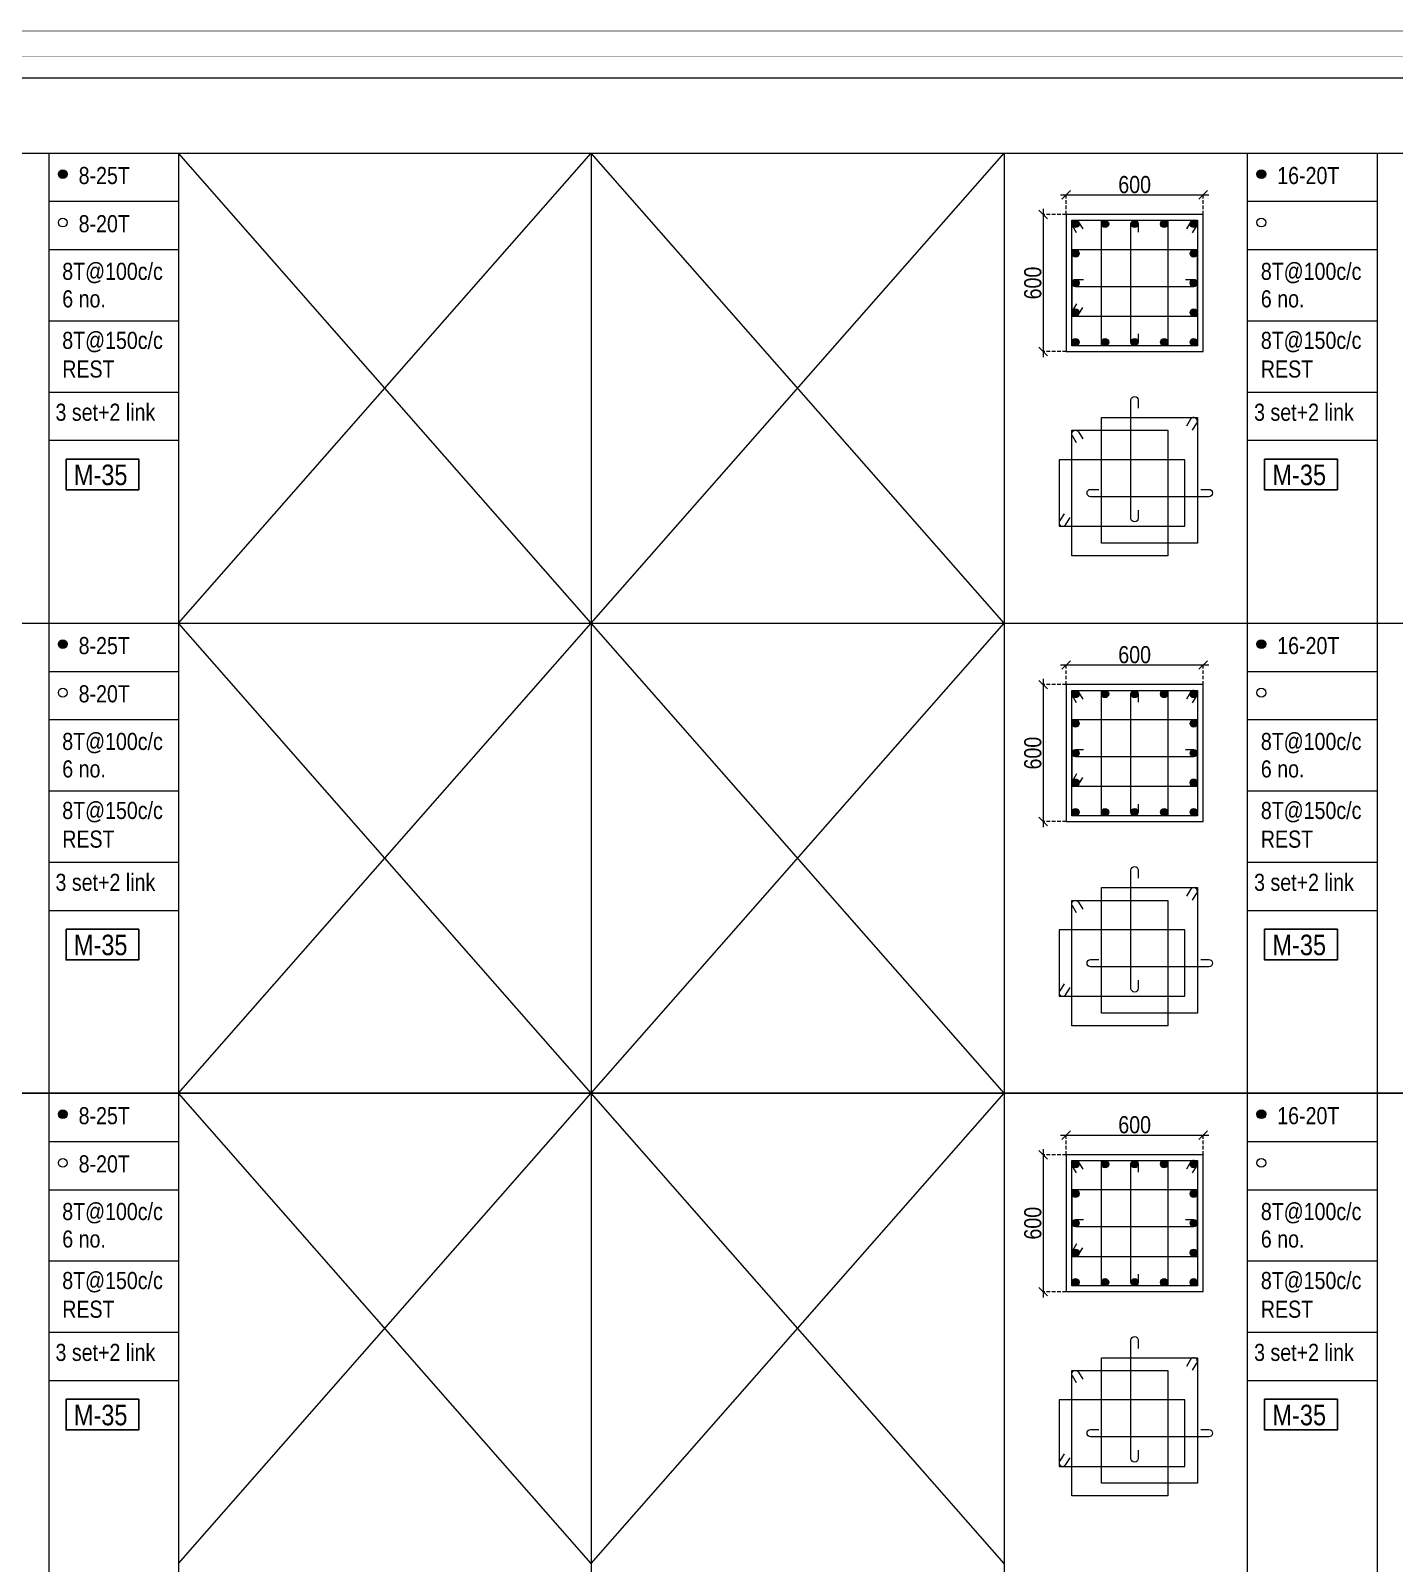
# Model space of a CAD drawing. Header units: millimetres. Extents: x 1112055 to 3390982, y -148532 to 766891.
# Drawn here: x 2287584 to 2311479, y 357470 to 384336 of the extents above; entities that cross this region are included whole.
import ezdxf
from ezdxf.enums import TextEntityAlignment as Align

# ---------------------------------------------------------------- set-up
doc = ezdxf.new("R2010")
doc.units = ezdxf.units.MM
doc.header["$PDMODE"] = 35
doc.header["$PDSIZE"] = -25
doc.linetypes.add('DASHED2', pattern=[0.375, 0.25, -0.125])
doc.linetypes.add('Hidden', pattern=[9.525, 6.35, -3.175])
for name, color, linetype, lineweight in [('B COL. SIZE DIM', 220, 'Continuous', 25), ('B COLSCH', 204, 'Continuous', 20), ('B COLUMN', 1, 'Hidden', 9), ('B STEEL', 34, 'Continuous', 15), ('B TITLE BLOCK', 250, 'Continuous', 0)]:
    doc.layers.add(name, color=color, linetype=linetype, lineweight=lineweight)
doc.layers.add('B TEXT', color=7, linetype='Continuous')
doc.styles.add('dim inside', font='romans.shx', dxfattribs={"width": 0.8, "height": 125})
doc.styles.add('SWINC', font='swissc.ttf')
doc.dimstyles.new('dim inside', dxfattribs={"dimtxt": 125, "dimasz": 100, "dimexe": 0, "dimexo": 0, "dimgap": 10, "dimtad": 0, "dimdec": 0, "dimzin": 0, "dimdsep": 46, "dimtxsty": 'dim inside', "dimblk": 'SMALL', "dimcen": 0.09, "dimadec": 0, "dimazin": 0, "dimtfac": 1, "dimtdec": 0, "dimtofl": 0, "dimtmove": 0, "dimatfit": 3, "dimfxl": 1, "dimtolj": 1, "dimtzin": 0, "dimarcsym": 2})

# ---------------------------------------------------------------- blocks, each defined once
blk = doc.blocks.new('_Oblique')
at = {"color": 0, "linetype": 'ByBlock', "lineweight": -2}
blk.add_line((-0.5, -0.5), (0.5, 0.5), dxfattribs=at)
blk = doc.blocks.new('*D884')
at = {"layer": 'B COL. SIZE DIM', "color": 250, "lineweight": 9, "ltscale": 250, "transparency": 16777216}
blk.add_line((2305628, 364977), (2308228, 364977), dxfattribs=at)
at = {"layer": 'B COL. SIZE DIM', "color": 250, "linetype": 'DASHED2', "lineweight": 9, "ltscale": 250, "transparency": 16777216}
for p, q in [((2305728, 364632), (2305728, 364977)), ((2308128, 364632), (2308128, 364977))]:
    blk.add_line(p, q, dxfattribs=at)
at = {"layer": 'Defpoints', "color": 0, "ltscale": 250, "transparency": 16777216}
for p in [(2308128, 364977), (2305728, 364632), (2308128, 364632)]:
    blk.add_point(p, dxfattribs=at)
at = {"layer": 'B COL. SIZE DIM', "color": 250, "lineweight": 9, "ltscale": 250, "transparency": 16777216, "xscale": 150, "yscale": 150, "zscale": 150, "rotation": 180}
blk.add_blockref('_Oblique', (2305728, 364977), dxfattribs=at)
at = {"layer": 'B COL. SIZE DIM', "color": 250, "lineweight": 9, "ltscale": 250, "transparency": 16777216, "xscale": 150, "yscale": 150, "zscale": 150}
blk.add_blockref('_Oblique', (2308128, 364977), dxfattribs=at)
at = {"layer": 'B COL. SIZE DIM', "color": 6, "ltscale": 250, "transparency": 16777216, "insert": (2306928, 365156), "char_height": 300, "attachment_point": 5, "style": 'SWINC'}
blk.add_mtext('\\A1;600', dxfattribs=at)
blk = doc.blocks.new('*D885')
at = {"layer": 'B COL. SIZE DIM', "color": 250, "lineweight": 9, "ltscale": 250, "transparency": 16777216}
blk.add_line((2305324, 364732), (2305324, 362132), dxfattribs=at)
at = {"layer": 'B COL. SIZE DIM', "color": 250, "linetype": 'DASHED2', "lineweight": 9, "ltscale": 250, "transparency": 16777216}
for p, q in [((2305728, 364632), (2305324, 364632)), ((2305728, 362232), (2305324, 362232))]:
    blk.add_line(p, q, dxfattribs=at)
at = {"layer": 'Defpoints', "color": 0, "ltscale": 250, "transparency": 16777216}
for p in [(2305728, 364632), (2305324, 362232), (2305728, 362232)]:
    blk.add_point(p, dxfattribs=at)
at = {"layer": 'B COL. SIZE DIM', "color": 250, "lineweight": 9, "ltscale": 250, "transparency": 16777216, "xscale": 150, "yscale": 150, "zscale": 150}
for p, rotation in [((2305324, 364632), 90), ((2305324, 362232), 270)]:
    blk.add_blockref('_Oblique', p, dxfattribs=dict(at, rotation=rotation))
at = {"layer": 'B COL. SIZE DIM', "color": 6, "ltscale": 250, "transparency": 16777216, "insert": (2305145, 363432), "char_height": 300, "attachment_point": 5, "rotation": 90, "style": 'SWINC'}
blk.add_mtext('\\A1;600', dxfattribs=at)
blk = doc.blocks.new('*D886')
at = {"layer": 'B COL. SIZE DIM', "color": 250, "lineweight": 9, "ltscale": 250, "transparency": 16777216}
blk.add_line((2305628, 373217), (2308228, 373217), dxfattribs=at)
at = {"layer": 'B COL. SIZE DIM', "color": 250, "linetype": 'DASHED2', "lineweight": 9, "ltscale": 250, "transparency": 16777216}
for p, q in [((2305728, 372872), (2305728, 373217)), ((2308128, 372872), (2308128, 373217))]:
    blk.add_line(p, q, dxfattribs=at)
at = {"layer": 'Defpoints', "color": 0, "ltscale": 250, "transparency": 16777216}
for p in [(2308128, 373217), (2305728, 372872), (2308128, 372872)]:
    blk.add_point(p, dxfattribs=at)
at = {"layer": 'B COL. SIZE DIM', "color": 250, "lineweight": 9, "ltscale": 250, "transparency": 16777216, "xscale": 150, "yscale": 150, "zscale": 150, "rotation": 180}
blk.add_blockref('_Oblique', (2305728, 373217), dxfattribs=at)
at = {"layer": 'B COL. SIZE DIM', "color": 250, "lineweight": 9, "ltscale": 250, "transparency": 16777216, "xscale": 150, "yscale": 150, "zscale": 150}
blk.add_blockref('_Oblique', (2308128, 373217), dxfattribs=at)
at = {"layer": 'B COL. SIZE DIM', "color": 6, "ltscale": 250, "transparency": 16777216, "insert": (2306928, 373396), "char_height": 300, "attachment_point": 5, "style": 'SWINC'}
blk.add_mtext('\\A1;600', dxfattribs=at)
blk = doc.blocks.new('*D887')
at = {"layer": 'B COL. SIZE DIM', "color": 250, "lineweight": 9, "ltscale": 250, "transparency": 16777216}
blk.add_line((2305324, 372972), (2305324, 370372), dxfattribs=at)
at = {"layer": 'B COL. SIZE DIM', "color": 250, "linetype": 'DASHED2', "lineweight": 9, "ltscale": 250, "transparency": 16777216}
for p, q in [((2305728, 372872), (2305324, 372872)), ((2305728, 370472), (2305324, 370472))]:
    blk.add_line(p, q, dxfattribs=at)
at = {"layer": 'Defpoints', "color": 0, "ltscale": 250, "transparency": 16777216}
for p in [(2305728, 372872), (2305324, 370472), (2305728, 370472)]:
    blk.add_point(p, dxfattribs=at)
at = {"layer": 'B COL. SIZE DIM', "color": 250, "lineweight": 9, "ltscale": 250, "transparency": 16777216, "xscale": 150, "yscale": 150, "zscale": 150}
for p, rotation in [((2305324, 372872), 90), ((2305324, 370472), 270)]:
    blk.add_blockref('_Oblique', p, dxfattribs=dict(at, rotation=rotation))
at = {"layer": 'B COL. SIZE DIM', "color": 6, "ltscale": 250, "transparency": 16777216, "insert": (2305145, 371672), "char_height": 300, "attachment_point": 5, "rotation": 90, "style": 'SWINC'}
blk.add_mtext('\\A1;600', dxfattribs=at)
blk = doc.blocks.new('*D882')
at = {"layer": 'B COL. SIZE DIM', "color": 250, "lineweight": 9, "ltscale": 250, "transparency": 16777216}
blk.add_line((2305628, 381457), (2308228, 381457), dxfattribs=at)
at = {"layer": 'B COL. SIZE DIM', "color": 250, "linetype": 'DASHED2', "lineweight": 9, "ltscale": 250, "transparency": 16777216}
for p, q in [((2305728, 381112), (2305728, 381457)), ((2308128, 381112), (2308128, 381457))]:
    blk.add_line(p, q, dxfattribs=at)
at = {"layer": 'Defpoints', "color": 0, "ltscale": 250, "transparency": 16777216}
for p in [(2308128, 381457), (2305728, 381112), (2308128, 381112)]:
    blk.add_point(p, dxfattribs=at)
at = {"layer": 'B COL. SIZE DIM', "color": 250, "lineweight": 9, "ltscale": 250, "transparency": 16777216, "xscale": 150, "yscale": 150, "zscale": 150, "rotation": 180}
blk.add_blockref('_Oblique', (2305728, 381457), dxfattribs=at)
at = {"layer": 'B COL. SIZE DIM', "color": 250, "lineweight": 9, "ltscale": 250, "transparency": 16777216, "xscale": 150, "yscale": 150, "zscale": 150}
blk.add_blockref('_Oblique', (2308128, 381457), dxfattribs=at)
at = {"layer": 'B COL. SIZE DIM', "color": 6, "ltscale": 250, "transparency": 16777216, "insert": (2306928, 381636), "char_height": 300, "attachment_point": 5, "style": 'SWINC'}
blk.add_mtext('\\A1;600', dxfattribs=at)
blk = doc.blocks.new('*D883')
at = {"layer": 'B COL. SIZE DIM', "color": 250, "lineweight": 9, "ltscale": 250, "transparency": 16777216}
blk.add_line((2305324, 381212), (2305324, 378612), dxfattribs=at)
at = {"layer": 'B COL. SIZE DIM', "color": 250, "linetype": 'DASHED2', "lineweight": 9, "ltscale": 250, "transparency": 16777216}
for p, q in [((2305728, 381112), (2305324, 381112)), ((2305728, 378712), (2305324, 378712))]:
    blk.add_line(p, q, dxfattribs=at)
at = {"layer": 'Defpoints', "color": 0, "ltscale": 250, "transparency": 16777216}
for p in [(2305728, 381112), (2305324, 378712), (2305728, 378712)]:
    blk.add_point(p, dxfattribs=at)
at = {"layer": 'B COL. SIZE DIM', "color": 250, "lineweight": 9, "ltscale": 250, "transparency": 16777216, "xscale": 150, "yscale": 150, "zscale": 150}
for p, rotation in [((2305324, 381112), 90), ((2305324, 378712), 270)]:
    blk.add_blockref('_Oblique', p, dxfattribs=dict(at, rotation=rotation))
at = {"layer": 'B COL. SIZE DIM', "color": 6, "ltscale": 250, "transparency": 16777216, "insert": (2305145, 379912), "char_height": 300, "attachment_point": 5, "rotation": 90, "style": 'SWINC'}
blk.add_mtext('\\A1;600', dxfattribs=at)

msp = doc.modelspace()

# ---------------------------------------------------------------- hatches: boundary and pattern name
at = {"layer": 'B STEEL', "lineweight": 9, "ltscale": 0.5}
h = msp.add_hatch(color=34, dxfattribs=at)
edge = h.paths.add_edge_path()
edge.add_arc((2288145.5, 381821.1), 76.8, 0, 360)
h = msp.add_hatch(color=34, dxfattribs=at)
edge = h.paths.add_edge_path()
edge.add_arc((2309147.9, 381821.1), 76.8, 0, 360)
h = msp.add_hatch(color=34, dxfattribs=at)
edge = h.paths.add_edge_path()
edge.add_arc((2305891.8, 380947.9), 64, 0, 360)
h = msp.add_hatch(color=34, dxfattribs=at)
edge = h.paths.add_edge_path()
edge.add_arc((2306409.8, 380947.9), 64, 180, 540, ccw=False)
h = msp.add_hatch(color=34, dxfattribs=at)
edge = h.paths.add_edge_path()
edge.add_arc((2306927.7, 380947.9), 64, 180, 540, ccw=False)
h = msp.add_hatch(color=34, dxfattribs=at)
edge = h.paths.add_edge_path()
edge.add_arc((2307445.7, 380947.9), 64, 180, 540, ccw=False)
h = msp.add_hatch(color=34, dxfattribs=at)
edge = h.paths.add_edge_path()
edge.add_arc((2307963.7, 380947.9), 64, 180, 540, ccw=False)
h = msp.add_hatch(color=34, dxfattribs=at)
edge = h.paths.add_edge_path()
edge.add_arc((2305891.8, 380430), 64, 180, 540, ccw=False)
h = msp.add_hatch(color=34, dxfattribs=at)
edge = h.paths.add_edge_path()
edge.add_arc((2307963.7, 380430), 64, 180, 540, ccw=False)
h = msp.add_hatch(color=34, dxfattribs=at)
edge = h.paths.add_edge_path()
edge.add_arc((2305891.8, 379912), 64, 180, 540, ccw=False)
h = msp.add_hatch(color=34, dxfattribs=at)
edge = h.paths.add_edge_path()
edge.add_arc((2307963.7, 379912), 64, 180, 540, ccw=False)
h = msp.add_hatch(color=34, dxfattribs=at)
edge = h.paths.add_edge_path()
edge.add_arc((2305891.8, 379394), 64, 180, 540, ccw=False)
h = msp.add_hatch(color=34, dxfattribs=at)
edge = h.paths.add_edge_path()
edge.add_arc((2307963.7, 379394), 64, 180, 540, ccw=False)
h = msp.add_hatch(color=34, dxfattribs=at)
edge = h.paths.add_edge_path()
edge.add_arc((2305891.8, 378876), 64, 0, 360, ccw=False)
h = msp.add_hatch(color=34, dxfattribs=at)
edge = h.paths.add_edge_path()
edge.add_arc((2306409.8, 378876), 64, 180, 540, ccw=False)
h = msp.add_hatch(color=34, dxfattribs=at)
edge = h.paths.add_edge_path()
edge.add_arc((2306927.7, 378876), 64, 180, 540, ccw=False)
h = msp.add_hatch(color=34, dxfattribs=at)
edge = h.paths.add_edge_path()
edge.add_arc((2307445.7, 378876), 64, 180, 540, ccw=False)
h = msp.add_hatch(color=34, dxfattribs=at)
edge = h.paths.add_edge_path()
edge.add_arc((2307963.7, 378876), 64, -180, 180)
h = msp.add_hatch(color=34, dxfattribs=at)
edge = h.paths.add_edge_path()
edge.add_arc((2288145.5, 373581.3), 76.8, 0, 360)
h = msp.add_hatch(color=34, dxfattribs=at)
edge = h.paths.add_edge_path()
edge.add_arc((2309147.9, 373581.3), 76.8, 0, 360)
h = msp.add_hatch(color=34, dxfattribs=at)
edge = h.paths.add_edge_path()
edge.add_arc((2305891.8, 372708.1), 64, 0, 360)
h = msp.add_hatch(color=34, dxfattribs=at)
edge = h.paths.add_edge_path()
edge.add_arc((2306409.8, 372708.1), 64, 180, 540, ccw=False)
h = msp.add_hatch(color=34, dxfattribs=at)
edge = h.paths.add_edge_path()
edge.add_arc((2306927.7, 372708.1), 64, 180, 540, ccw=False)
h = msp.add_hatch(color=34, dxfattribs=at)
edge = h.paths.add_edge_path()
edge.add_arc((2307445.7, 372708.1), 64, 180, 540, ccw=False)
h = msp.add_hatch(color=34, dxfattribs=at)
edge = h.paths.add_edge_path()
edge.add_arc((2307963.7, 372708.1), 64, 180, 540, ccw=False)
h = msp.add_hatch(color=34, dxfattribs=at)
edge = h.paths.add_edge_path()
edge.add_arc((2305891.8, 372190.1), 64, 180, 540, ccw=False)
h = msp.add_hatch(color=34, dxfattribs=at)
edge = h.paths.add_edge_path()
edge.add_arc((2307963.7, 372190.1), 64, 180, 540, ccw=False)
h = msp.add_hatch(color=34, dxfattribs=at)
edge = h.paths.add_edge_path()
edge.add_arc((2305891.8, 371672.1), 64, 180, 540, ccw=False)
h = msp.add_hatch(color=34, dxfattribs=at)
edge = h.paths.add_edge_path()
edge.add_arc((2307963.7, 371672.1), 64, 180, 540, ccw=False)
h = msp.add_hatch(color=34, dxfattribs=at)
edge = h.paths.add_edge_path()
edge.add_arc((2305891.8, 371154.1), 64, 180, 540, ccw=False)
h = msp.add_hatch(color=34, dxfattribs=at)
edge = h.paths.add_edge_path()
edge.add_arc((2307963.7, 371154.1), 64, 180, 540, ccw=False)
h = msp.add_hatch(color=34, dxfattribs=at)
edge = h.paths.add_edge_path()
edge.add_arc((2305891.8, 370636.1), 64, 0, 360, ccw=False)
h = msp.add_hatch(color=34, dxfattribs=at)
edge = h.paths.add_edge_path()
edge.add_arc((2306409.8, 370636.1), 64, 180, 540, ccw=False)
h = msp.add_hatch(color=34, dxfattribs=at)
edge = h.paths.add_edge_path()
edge.add_arc((2306927.7, 370636.1), 64, 180, 540, ccw=False)
h = msp.add_hatch(color=34, dxfattribs=at)
edge = h.paths.add_edge_path()
edge.add_arc((2307445.7, 370636.1), 64, 180, 540, ccw=False)
h = msp.add_hatch(color=34, dxfattribs=at)
edge = h.paths.add_edge_path()
edge.add_arc((2307963.7, 370636.1), 64, -180, 180)
h = msp.add_hatch(color=34, dxfattribs=at)
edge = h.paths.add_edge_path()
edge.add_arc((2288145.5, 365341.4), 76.8, 0, 360)
h = msp.add_hatch(color=34, dxfattribs=at)
edge = h.paths.add_edge_path()
edge.add_arc((2309147.9, 365341.4), 76.8, 0, 360)
h = msp.add_hatch(color=34, dxfattribs=at)
edge = h.paths.add_edge_path()
edge.add_arc((2305891.8, 364468.3), 64, 0, 360)
h = msp.add_hatch(color=34, dxfattribs=at)
edge = h.paths.add_edge_path()
edge.add_arc((2306409.8, 364468.3), 64, 180, 540, ccw=False)
h = msp.add_hatch(color=34, dxfattribs=at)
edge = h.paths.add_edge_path()
edge.add_arc((2306927.7, 364468.3), 64, 180, 540, ccw=False)
h = msp.add_hatch(color=34, dxfattribs=at)
edge = h.paths.add_edge_path()
edge.add_arc((2307445.7, 364468.3), 64, 180, 540, ccw=False)
h = msp.add_hatch(color=34, dxfattribs=at)
edge = h.paths.add_edge_path()
edge.add_arc((2307963.7, 364468.3), 64, 180, 540, ccw=False)
h = msp.add_hatch(color=34, dxfattribs=at)
edge = h.paths.add_edge_path()
edge.add_arc((2305891.8, 363950.3), 64, 180, 540, ccw=False)
h = msp.add_hatch(color=34, dxfattribs=at)
edge = h.paths.add_edge_path()
edge.add_arc((2307963.7, 363950.3), 64, 180, 540, ccw=False)
h = msp.add_hatch(color=34, dxfattribs=at)
edge = h.paths.add_edge_path()
edge.add_arc((2305891.8, 363432.3), 64, 180, 540, ccw=False)
h = msp.add_hatch(color=34, dxfattribs=at)
edge = h.paths.add_edge_path()
edge.add_arc((2307963.7, 363432.3), 64, 180, 540, ccw=False)
h = msp.add_hatch(color=34, dxfattribs=at)
edge = h.paths.add_edge_path()
edge.add_arc((2305891.8, 362914.3), 64, 180, 540, ccw=False)
h = msp.add_hatch(color=34, dxfattribs=at)
edge = h.paths.add_edge_path()
edge.add_arc((2307963.7, 362914.3), 64, 180, 540, ccw=False)
h = msp.add_hatch(color=34, dxfattribs=at)
edge = h.paths.add_edge_path()
edge.add_arc((2305891.8, 362396.3), 64, 0, 360, ccw=False)
h = msp.add_hatch(color=34, dxfattribs=at)
edge = h.paths.add_edge_path()
edge.add_arc((2306409.8, 362396.3), 64, 180, 540, ccw=False)
h = msp.add_hatch(color=34, dxfattribs=at)
edge = h.paths.add_edge_path()
edge.add_arc((2306927.7, 362396.3), 64, 180, 540, ccw=False)
h = msp.add_hatch(color=34, dxfattribs=at)
edge = h.paths.add_edge_path()
edge.add_arc((2307445.7, 362396.3), 64, 180, 540, ccw=False)
h = msp.add_hatch(color=34, dxfattribs=at)
edge = h.paths.add_edge_path()
edge.add_arc((2307963.7, 362396.3), 64, -180, 180)

# ---------------------------------------------------------------- linework, layer by layer
msp.add_line((2087620, 365709.7), (2378433, 365709.7))
at = {"layer": 'B COLSCH', "color": 250, "lineweight": 0}
for p, q in [((2235553.4, 383508.5), (2364668.6, 383508.5)), ((2235553.4, 382189.4), (2364668.6, 382189.4)), ((2287899.2, 382189.4), (2287899.2, 332750.4)), ((2290173.6, 382189.4), (2290173.6, 323875.2)), ((2297407.1, 382189.4), (2297407.1, 323875.2)), ((2304640.7, 382189.4), (2304640.7, 323875.2)), ((2308901.6, 382189.4), (2308901.6, 332750.4)), ((2311176, 382189.4), (2311176, 323875.2)), ((2287899.2, 381344.4), (2290173.6, 381344.4)), ((2308901.6, 381344.4), (2311176, 381344.4)), ((2287899.2, 380499.4), (2290173.6, 380499.4)), ((2308901.6, 380499.4), (2311176, 380499.4)), ((2287899.2, 379249.7), (2290173.6, 379249.7)), ((2308901.6, 379249.7), (2311176, 379249.7)), ((2287899.2, 377999.9), (2290173.6, 377999.9)), ((2308901.6, 377999.9), (2311176, 377999.9)), ((2287899.2, 377154.9), (2290173.6, 377154.9)), ((2308901.6, 377154.9), (2311176, 377154.9)), ((2235553.4, 373949.6), (2364668.6, 373949.6)), ((2287899.2, 373104.6), (2290173.6, 373104.6)), ((2308901.6, 373104.6), (2311176, 373104.6)), ((2287899.2, 372259.6), (2290173.6, 372259.6)), ((2308901.6, 372259.6), (2311176, 372259.6)), ((2287899.2, 371009.8), (2290173.6, 371009.8)), ((2308901.6, 371009.8), (2311176, 371009.8)), ((2287899.2, 369760.1), (2290173.6, 369760.1)), ((2308901.6, 369760.1), (2311176, 369760.1)), ((2287899.2, 368915.1), (2290173.6, 368915.1)), ((2308901.6, 368915.1), (2311176, 368915.1)), ((2235553.4, 365709.7), (2364668.6, 365709.7)), ((2287899.2, 364864.8), (2290173.6, 364864.8)), ((2308901.6, 364864.8), (2311176, 364864.8)), ((2287899.2, 364019.8), (2290173.6, 364019.8)), ((2308901.6, 364019.8), (2311176, 364019.8)), ((2287899.2, 362770), (2290173.6, 362770)), ((2308901.6, 362770), (2311176, 362770)), ((2287899.2, 361520.2), (2290173.6, 361520.2)), ((2308901.6, 361520.2), (2311176, 361520.2)), ((2287899.2, 360675.2), (2290173.6, 360675.2)), ((2308901.6, 360675.2), (2311176, 360675.2))]:
    msp.add_line(p, q, dxfattribs=at)
for points in [[(2297407.1, 357469.9), (2297407.1, 357469.9), (2290173.6, 365709.7), (2297407.1, 373949.6), (2290173.6, 382189.4)], [(2290173.6, 357469.9), (2290173.6, 357469.9), (2297407.1, 365709.7), (2290173.6, 373949.6), (2297407.1, 382189.4)], [(2304640.7, 357469.9), (2304640.7, 357469.9), (2297407.1, 365709.7), (2304640.7, 373949.6), (2297407.1, 382189.4)], [(2297407.1, 357469.9), (2297407.1, 357469.9), (2304640.7, 365709.7), (2297407.1, 373949.6), (2304640.7, 382189.4)]]:
    msp.add_lwpolyline(points, dxfattribs=at)
at = {"layer": 'B COLUMN', "color": 1, "linetype": 'ByBlock', "lineweight": 20}
for points in [[(2305727.7, 378712), (2308127.7, 378712), (2308127.7, 381112), (2305727.7, 381112)], [(2305727.7, 370472.1), (2308127.7, 370472.1), (2308127.7, 372872.1), (2305727.7, 372872.1)], [(2305727.7, 362232.3), (2308127.7, 362232.3), (2308127.7, 364632.3), (2305727.7, 364632.3)]]:
    msp.add_lwpolyline(points, close=True, dxfattribs=at)
at = {"layer": 'B STEEL', "color": 34, "lineweight": 9, "ltscale": 0.5}
for points in [[(2305912, 380792.9), (2305837.2, 380914.4, -1), (2305946.3, 380981.5), (2306021.1, 380860)], [(2306991.8, 379018.6), (2306991.8, 378876, -1), (2306863.7, 378876), (2306863.7, 380947.9, -1), (2306991.8, 380947.9), (2306991.8, 380805.3)], [(2307943.5, 380792.9), (2308018.3, 380914.4, 1), (2307909.2, 380981.5), (2307834.4, 380860)], [(2307821.1, 379976), (2307963.7, 379976, -1), (2307963.7, 379847.9), (2305891.8, 379847.9, -1), (2305891.8, 379976), (2306034.4, 379976)], [(2305912, 379549), (2305837.2, 379427.5, 1), (2305946.3, 379360.4), (2306021.1, 379481.9)], [(2306991.8, 375931.1), (2306991.8, 375788.5, -1), (2306863.7, 375788.5), (2306863.7, 377860.5, -1), (2306991.8, 377860.5), (2306991.8, 377717.8)], [(2307943.5, 377335.1), (2308018.3, 377456.6, 1), (2307909.2, 377523.7), (2307834.4, 377402.2)], [(2305912, 377112.1), (2305837.2, 377233.5, -1), (2305946.3, 377300.7), (2306021.1, 377179.2)], [(2308086.7, 376295.1), (2308229.3, 376295.1, -1), (2308229.3, 376167.1), (2306157.3, 376167.1, -1), (2306157.3, 376295.1), (2306300, 376295.1)], [(2305690.7, 375868.2), (2305616, 375746.7, 1), (2305725, 375679.6), (2305799.8, 375801.1)], [(2305912, 372553.1), (2305837.2, 372674.5, -1), (2305946.3, 372741.7), (2306021.1, 372620.2)], [(2306991.8, 370778.8), (2306991.8, 370636.1, -1), (2306863.7, 370636.1), (2306863.7, 372708.1, -1), (2306991.8, 372708.1), (2306991.8, 372565.5)], [(2307943.5, 372553.1), (2308018.3, 372674.5, 1), (2307909.2, 372741.7), (2307834.4, 372620.2)], [(2307821.1, 371736.1), (2307963.7, 371736.1, -1), (2307963.7, 371608.1), (2305891.8, 371608.1, -1), (2305891.8, 371736.1), (2306034.4, 371736.1)], [(2305912, 371309.2), (2305837.2, 371187.7, 1), (2305946.3, 371120.6), (2306021.1, 371242.1)], [(2306991.8, 367691.3), (2306991.8, 367548.6, -1), (2306863.7, 367548.6), (2306863.7, 369620.6, -1), (2306991.8, 369620.6), (2306991.8, 369478)], [(2307943.5, 369095.3), (2308018.3, 369216.8, 1), (2307909.2, 369283.9), (2307834.4, 369162.4)], [(2305912, 368872.2), (2305837.2, 368993.7, -1), (2305946.3, 369060.8), (2306021.1, 368939.3)], [(2308086.7, 368055.3), (2308229.3, 368055.3, -1), (2308229.3, 367927.3), (2306157.3, 367927.3, -1), (2306157.3, 368055.3), (2306300, 368055.3)], [(2305690.7, 367628.3), (2305616, 367506.8, 1), (2305725, 367439.7), (2305799.8, 367561.2)], [(2305912, 364313.2), (2305837.2, 364434.7, -1), (2305946.3, 364501.8), (2306021.1, 364380.3)], [(2306991.8, 362538.9), (2306991.8, 362396.3, -1), (2306863.7, 362396.3), (2306863.7, 364468.3, -1), (2306991.8, 364468.3), (2306991.8, 364325.6)], [(2307943.5, 364313.2), (2308018.3, 364434.7, 1), (2307909.2, 364501.8), (2307834.4, 364380.3)], [(2307821.1, 363496.3), (2307963.7, 363496.3, -1), (2307963.7, 363368.3), (2305891.8, 363368.3, -1), (2305891.8, 363496.3), (2306034.4, 363496.3)], [(2305912, 363069.3), (2305837.2, 362947.8, 1), (2305946.3, 362880.7), (2306021.1, 363002.2)], [(2306991.8, 359451.5), (2306991.8, 359308.8, -1), (2306863.7, 359308.8), (2306863.7, 361380.8, -1), (2306991.8, 361380.8), (2306991.8, 361238.1)], [(2305912, 360632.4), (2305837.2, 360753.9, -1), (2305946.3, 360821), (2306021.1, 360699.5)], [(2307943.5, 360855.4), (2308018.3, 360976.9, 1), (2307909.2, 361044), (2307834.4, 360922.6)], [(2308086.7, 359815.4), (2308229.3, 359815.4, -1), (2308229.3, 359687.4), (2306157.3, 359687.4, -1), (2306157.3, 359815.4), (2306300, 359815.4)], [(2305690.7, 359388.5), (2305616, 359267, 1), (2305725, 359199.9), (2305799.8, 359321.4)]]:
    msp.add_lwpolyline(points, format="xyb", dxfattribs=at)
for points in [[(2307509.8, 381012), (2307509.8, 378812), (2305827.7, 378812), (2305827.7, 381012)], [(2308027.7, 381012), (2308027.7, 378812), (2306345.7, 378812), (2306345.7, 381012)], [(2305827.7, 379330), (2308027.7, 379330), (2308027.7, 380494), (2305827.7, 380494)], [(2308027.7, 377554.2), (2308027.7, 375354.2), (2306345.7, 375354.2), (2306345.7, 377554.2)], [(2307509.8, 377331.1), (2307509.8, 375131.1), (2305827.7, 375131.1), (2305827.7, 377331.1)], [(2305606.5, 375649.1), (2307806.5, 375649.1), (2307806.5, 376813.1), (2305606.5, 376813.1)], [(2307509.8, 372772.1), (2307509.8, 370572.1), (2305827.7, 370572.1), (2305827.7, 372772.1)], [(2308027.7, 372772.1), (2308027.7, 370572.1), (2306345.7, 370572.1), (2306345.7, 372772.1)], [(2305827.7, 371090.1), (2308027.7, 371090.1), (2308027.7, 372254.1), (2305827.7, 372254.1)], [(2308027.7, 369314.3), (2308027.7, 367114.3), (2306345.7, 367114.3), (2306345.7, 369314.3)], [(2307509.8, 369091.3), (2307509.8, 366891.3), (2305827.7, 366891.3), (2305827.7, 369091.3)], [(2305606.5, 367409.3), (2307806.5, 367409.3), (2307806.5, 368573.3), (2305606.5, 368573.3)], [(2307509.8, 364532.3), (2307509.8, 362332.3), (2305827.7, 362332.3), (2305827.7, 364532.3)], [(2308027.7, 364532.3), (2308027.7, 362332.3), (2306345.7, 362332.3), (2306345.7, 364532.3)], [(2305827.7, 362850.3), (2308027.7, 362850.3), (2308027.7, 364014.3), (2305827.7, 364014.3)], [(2307509.8, 360851.4), (2307509.8, 358651.4), (2305827.7, 358651.4), (2305827.7, 360851.4)], [(2308027.7, 361074.5), (2308027.7, 358874.5), (2306345.7, 358874.5), (2306345.7, 361074.5)], [(2305606.5, 359169.4), (2307806.5, 359169.4), (2307806.5, 360333.4), (2305606.5, 360333.4)]]:
    msp.add_lwpolyline(points, close=True, dxfattribs=at)
for centre, radius in [((2288145.5, 381821.1), 76.8), ((2309147.9, 381821.1), 76.8), ((2288145.5, 380970.9), 76.8), ((2305891.8, 380947.9), 64), ((2306409.8, 380947.9), 64), ((2306927.7, 380947.9), 64), ((2307445.7, 380947.9), 64), ((2307963.7, 380947.9), 64), ((2309147.9, 380970.9), 76.8), ((2305891.8, 380430), 64), ((2307963.7, 380430), 64), ((2305891.8, 379912), 64), ((2307963.7, 379912), 64), ((2305891.8, 379394), 64), ((2307963.7, 379394), 64), ((2305891.8, 378876), 64), ((2306409.8, 378876), 64), ((2306927.7, 378876), 64), ((2307445.7, 378876), 64), ((2307963.7, 378876), 64), ((2288145.5, 373581.3), 76.8), ((2309147.9, 373581.3), 76.8), ((2288145.5, 372731), 76.8), ((2305891.8, 372708.1), 64), ((2306409.8, 372708.1), 64), ((2306927.7, 372708.1), 64), ((2307445.7, 372708.1), 64), ((2307963.7, 372708.1), 64), ((2309147.9, 372731), 76.8), ((2305891.8, 372190.1), 64), ((2307963.7, 372190.1), 64), ((2305891.8, 371672.1), 64), ((2307963.7, 371672.1), 64), ((2305891.8, 371154.1), 64), ((2307963.7, 371154.1), 64), ((2305891.8, 370636.1), 64), ((2306409.8, 370636.1), 64), ((2306927.7, 370636.1), 64), ((2307445.7, 370636.1), 64), ((2307963.7, 370636.1), 64), ((2288145.5, 365341.4), 76.8), ((2309147.9, 365341.4), 76.8), ((2288145.5, 364491.2), 76.8), ((2305891.8, 364468.3), 64), ((2306409.8, 364468.3), 64), ((2306927.7, 364468.3), 64), ((2307445.7, 364468.3), 64), ((2307963.7, 364468.3), 64), ((2309147.9, 364491.2), 76.8), ((2305891.8, 363950.3), 64), ((2307963.7, 363950.3), 64), ((2305891.8, 363432.3), 64), ((2307963.7, 363432.3), 64), ((2305891.8, 362914.3), 64), ((2307963.7, 362914.3), 64), ((2305891.8, 362396.3), 64), ((2306409.8, 362396.3), 64), ((2306927.7, 362396.3), 64), ((2307445.7, 362396.3), 64), ((2307963.7, 362396.3), 64)]:
    msp.add_circle(centre, radius, dxfattribs=at)
at = {"layer": 'B TEXT', "color": 1}
for points in [[(2288202.9, 376825.9), (2289477.5, 376825.9), (2289477.5, 376287.9), (2288202.9, 376287.9)], [(2309205.3, 376825.9), (2310479.9, 376825.9), (2310479.9, 376287.9), (2309205.3, 376287.9)], [(2288202.9, 368586), (2289477.5, 368586), (2289477.5, 368048.1), (2288202.9, 368048.1)], [(2309205.3, 368586), (2310479.9, 368586), (2310479.9, 368048.1), (2309205.3, 368048.1)], [(2288202.9, 360346.2), (2289477.5, 360346.2), (2289477.5, 359808.2), (2288202.9, 359808.2)], [(2309205.3, 360346.2), (2310479.9, 360346.2), (2310479.9, 359808.2), (2309205.3, 359808.2)]]:
    msp.add_lwpolyline(points, close=True, dxfattribs=at)
at = {"layer": 'B TITLE BLOCK', "color": 1, "const_width": 10.1}
msp.add_lwpolyline([(2234731.2, 384330.6), (2234731.2, 305004), (2378881.5, 305004), (2378881.5, 384330.6)], close=True, dxfattribs=at)
at = {"layer": 'B TITLE BLOCK', "color": 250, "lineweight": 0, "const_width": 10.1}
msp.add_lwpolyline([(2235179.6, 383882.2), (2235179.6, 305452.4), (2378433, 305452.4), (2378433, 383882.2)], close=True, dxfattribs=at)

# ---------------------------------------------------------------- texts
at = {"layer": 'B TEXT', "style": 'SWINC'}
for s, p in [('8-25T', (2288424, 381646.6)), ('16-20T', (2309426.4, 381646.6)), ('8-20T', (2288424, 380801.6)), ('8T@100c/c', (2288137.1, 379966.7)), ('8T@100c/c', (2309139.5, 379966.7)), ('6 no.', (2288137.1, 379485)), ('6 no.', (2309139.5, 379485)), ('8T@150c/c', (2288137.1, 378756.8)), ('8T@150c/c', (2309139.5, 378756.8)), ('REST', (2288137.1, 378254.4)), ('REST', (2309139.5, 378254.4)), ('3 set+2 link', (2288018.7, 377497.4)), ('3 set+2 link', (2309021.1, 377497.4)), ('8-25T', (2288424, 373406.7)), ('16-20T', (2309426.4, 373406.7)), ('8-20T', (2288424, 372561.7)), ('8T@100c/c', (2288137.1, 371726.9)), ('8T@100c/c', (2309139.5, 371726.9)), ('6 no.', (2288137.1, 371245.1)), ('6 no.', (2309139.5, 371245.1)), ('8T@150c/c', (2288137.1, 370517)), ('8T@150c/c', (2309139.5, 370517)), ('REST', (2288137.1, 370014.6)), ('REST', (2309139.5, 370014.6)), ('3 set+2 link', (2288018.7, 369257.6)), ('3 set+2 link', (2309021.1, 369257.6)), ('8-25T', (2288424, 365166.9)), ('16-20T', (2309426.4, 365166.9)), ('8-20T', (2288424, 364321.9)), ('8T@100c/c', (2288137.1, 363487)), ('8T@100c/c', (2309139.5, 363487)), ('6 no.', (2288137.1, 363005.3)), ('6 no.', (2309139.5, 363005.3)), ('8T@150c/c', (2288137.1, 362277.2)), ('8T@150c/c', (2309139.5, 362277.2)), ('REST', (2288137.1, 361774.8)), ('REST', (2309139.5, 361774.8)), ('3 set+2 link', (2288018.7, 361017.7)), ('3 set+2 link', (2309021.1, 361017.7))]:
    msp.add_text(s, height=300, dxfattribs=at).set_placement(p)
at = {"layer": 'B TEXT', "color": 1, "style": 'SWINC'}
for p in [(2288340.2, 376261.4), (2309342.6, 376261.4), (2288340.2, 368021.5), (2309342.6, 368021.5), (2288340.2, 359781.7), (2309342.6, 359781.7)]:
    msp.add_text('M-35', height=360, dxfattribs=at).set_placement(p, align=Align.BOTTOM_LEFT)

# ---------------------------------------------------------------- dimensions: what is measured, and where the dimension line sits
at = {"layer": 'B COL. SIZE DIM', "color": 250, "ltscale": 250}
for base, p1, p2, picture, middle in [((2308127.7, 381456.9), (2305727.7, 381112), (2308127.7, 381112), '*D882', (2306927.7, 381635.9)), ((2308127.7, 373217.1), (2305727.7, 372872.1), (2308127.7, 372872.1), '*D886', (2306927.7, 373396.1)), ((2308127.7, 364977.2), (2305727.7, 364632.3), (2308127.7, 364632.3), '*D884', (2306927.7, 365156.2))]:
    dim = msp.add_linear_dim(base=base, p1=p1, p2=p2, dimstyle='dim inside', override={"dimtxt": 300, "dimasz": 150, "dimgap": 25, "dimtad": 3, "dimlfac": 0.25, "dimtxsty": 'SWINC', "dimblk1": 'Oblique', "dimblk2": 'Oblique', "dimsah": 1, "dimdle": 100, "dimclrd": 250, "dimclre": 250, "dimclrt": 6, "dimfxl": 1000, "dimlwd": 9, "dimlwe": 9}, dxfattribs=at)
    dim.commit()
    dim.dimension.update_dxf_attribs({"geometry": picture, "text_midpoint": middle})
for base, p1, p2, picture, middle in [((2305323.9, 378712), (2305727.7, 381112), (2305727.7, 378712), '*D883', (2305144.9, 379912)), ((2305323.9, 370472.1), (2305727.7, 372872.1), (2305727.7, 370472.1), '*D887', (2305144.9, 371672.1)), ((2305323.9, 362232.3), (2305727.7, 364632.3), (2305727.7, 362232.3), '*D885', (2305144.9, 363432.3))]:
    dim = msp.add_linear_dim(base=base, p1=p1, p2=p2, angle=90, dimstyle='dim inside', override={"dimtxt": 300, "dimasz": 150, "dimgap": 25, "dimtad": 3, "dimlfac": 0.25, "dimtxsty": 'SWINC', "dimblk1": 'Oblique', "dimblk2": 'Oblique', "dimsah": 1, "dimdle": 100, "dimclrd": 250, "dimclre": 250, "dimclrt": 6, "dimfxl": 1000, "dimlwd": 9, "dimlwe": 9}, dxfattribs=at)
    dim.commit()
    dim.dimension.update_dxf_attribs({"geometry": picture, "text_midpoint": middle})

doc.saveas('drawing.dxf')
